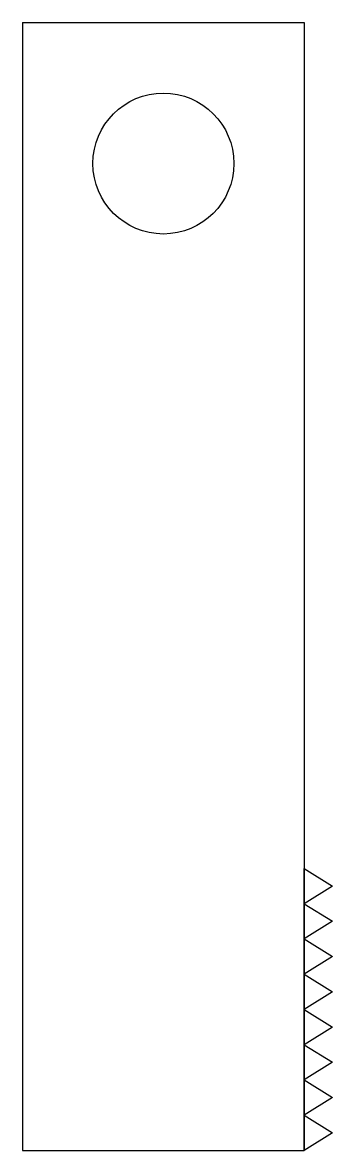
# Model space of a CAD drawing. Header units: millimetres. Extents: x 2239.9 to 2250.9, y 2446.7 to 2486.7.
import ezdxf

# ---------------------------------------------------------------- set-up
doc = ezdxf.new("R2010")
doc.units = ezdxf.units.MM

msp = doc.modelspace()

# ---------------------------------------------------------------- linework, layer by layer
for p, q in [((2239.898, 2486.688), (2239.898, 2446.688)), ((2239.898, 2486.688), (2249.898, 2486.688)), ((2239.898, 2486.688), (2243.964, 2486.688)), ((2249.898, 2486.688), (2249.898, 2446.688)), ((2249.898, 2446.688), (2249.898, 2456.688)), ((2249.898, 2456.688), (2250.898, 2456.063)), ((2250.898, 2456.063), (2249.898, 2455.438)), ((2249.898, 2455.438), (2250.898, 2454.813)), ((2250.898, 2454.813), (2249.898, 2454.188)), ((2249.898, 2454.188), (2250.898, 2453.563)), ((2250.898, 2453.563), (2249.898, 2452.938)), ((2249.898, 2452.938), (2250.898, 2452.313)), ((2250.898, 2452.313), (2249.898, 2451.688)), ((2249.898, 2451.688), (2250.898, 2451.063)), ((2250.898, 2451.063), (2249.898, 2450.438)), ((2249.898, 2450.438), (2250.898, 2449.813)), ((2250.898, 2449.813), (2249.898, 2449.188)), ((2249.898, 2449.188), (2250.898, 2448.563)), ((2250.898, 2448.563), (2249.898, 2447.938)), ((2249.898, 2447.938), (2250.898, 2447.313)), ((2250.898, 2447.313), (2249.898, 2446.688)), ((2239.898, 2446.688), (2249.898, 2446.688))]:
    msp.add_line(p, q)
msp.add_circle((2244.898, 2481.688), 2.5)

doc.saveas('drawing.dxf')
